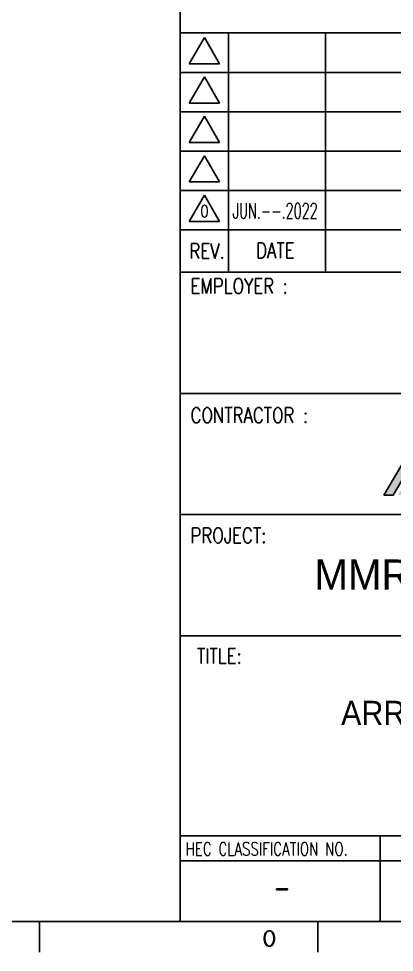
# Model space of a CAD drawing. Header units: millimetres. Extents: x 415966 to 487306, y -108951 to -17325.
# Drawn here: x 479491 to 482121, y -92703 to -86167 of the extents above; entities that cross this region are included whole.
import ezdxf
from ezdxf.enums import TextEntityAlignment as Align

# ---------------------------------------------------------------- set-up
doc = ezdxf.new("R2010")
doc.units = ezdxf.units.MM
doc.header["$LTSCALE"] = 2
doc.layers.add('Layer 1', color=7, linetype='Continuous')
doc.layers.add('TAN-TIT', color=30, linetype='Continuous')
doc.styles.add('COM', font='COMPLEX', dxfattribs={"height": 5})
doc.styles.add('KIM3', font='ROMAND.shx', dxfattribs={"width": 1.25, "height": 3})
doc.styles.add('KJR', font='arial.ttf', dxfattribs={"width": 0.8})
doc.styles.add('RD', font='sanss___.ttf')
doc.styles.add('RD20', font='ROMAND.SHX', dxfattribs={"width": 0.8, "height": 2})
doc.styles.add('RD6', font='ROMAND.shx', dxfattribs={"width": 0.83, "height": 6})

# ---------------------------------------------------------------- blocks, each defined once
blk = doc.blocks.new('BORDER')
h = blk.add_hatch(color=256)
h.dxf.hatch_style = 1
h.paths.add_polyline_path([(20566.2, 2725.7), (20339.4, 2341.8), (20779.3, 2341.8)])
h.paths.add_polyline_path([(20522, 2687.2), (20500.7, 2725.7), (20274, 2341.8), (20317.9, 2341.8)])
at = {"layer": 'Layer 1'}
blk.add_lwpolyline([(20274, 2341.8), (20500.7, 2725.7), (20522, 2687.2), (20317.9, 2341.8), (20274, 2341.8)], dxfattribs=at)
at = {"layer": 'TAN-TIT'}
for p, q in [((19323.7, 4632.3), (19323.7, 352)), ((23282.3, 4498.7), (19323.7, 4498.7)), ((19549.9, 4498.7), (19549.9, 3381.8)), ((20002.3, 4498.7), (20002.3, 3381.8)), ((19436.9, 4477.2), (19366.3, 4354.8)), ((19507.6, 4354.8), (19436.9, 4477.2)), ((23282.3, 4314.9), (19323.7, 4314.9)), ((19366.3, 4354.8), (19507.6, 4354.8)), ((19436.9, 4293.4), (19366.3, 4171)), ((19507.6, 4171), (19436.9, 4293.4)), ((19366.3, 4171), (19507.6, 4171)), ((23282.3, 4131.1), (19323.7, 4131.1)), ((19436.9, 4109.7), (19366.3, 3987.2)), ((19507.6, 3987.2), (19436.9, 4109.7)), ((19366.3, 3987.2), (19507.6, 3987.2)), ((23282.3, 3947.3), (19323.7, 3947.3)), ((19436.9, 3925.9), (19366.3, 3803.4)), ((19507.6, 3803.4), (19436.9, 3925.9)), ((19366.3, 3803.4), (19507.6, 3803.4)), ((23282.3, 3763.5), (19323.7, 3763.5)), ((19436.9, 3742.1), (19366.3, 3619.6)), ((19507.6, 3619.6), (19436.9, 3742.1)), ((19366.3, 3619.6), (19507.6, 3619.6)), ((23282.3, 3579.7), (19323.7, 3579.7)), ((19323.7, 3381.8), (23282.3, 3381.8)), ((19323.7, 2816.3), (23282.3, 2816.3)), ((19323.7, 2250.8), (23282.3, 2250.8)), ((19323.7, 1685.2), (23282.3, 1685.2)), ((19323.7, 752.1), (23282.3, 752.1)), ((20256.8, 752.1), (20256.8, 356.3)), ((23282.3, 634.8), (19323.7, 634.8)), ((497.7, 352), (23282.3, 352)), ((18667.7, 352), (18667.7, 207.8)), ((19965.6, 352), (19965.6, 207.8))]:
    blk.add_line(p, q, dxfattribs=at)
at = {"layer": 'TAN-TIT', "style": 'RD6', "width": 0.8}
for s, p in [('REV.', (19449.7, 3445.6)), ('DATE', (19768.5, 3448.4))]:
    blk.add_text(s, height=70.69, dxfattribs=at).set_placement(p, align=Align.CENTER)
at = {"layer": 'TAN-TIT', "style": 'RD6'}
for s, height, width, p in [('EMPLOYER :', 70.69, 0.8, (19372.4, 3282.3)), ('CONTRACTOR :', 70.69, 0.8, (19372.4, 2679.4)), ('PROJECT:', 70.69, 0.8, (19372.4, 2118.2)), ('TITLE:', 70.69, 0.8, (19402.5, 1555.1)), ('HEC CLASSIFICATION NO.', 61.2, 0.75, (19348.9, 659.8))]:
    blk.add_text(s, height=height, dxfattribs=dict(at, width=width)).set_placement(p)
at = {"layer": 'TAN-TIT', "style": 'COM'}
blk.add_text('O', height=72.1, dxfattribs=at).set_placement((19706, 236.6))

msp = doc.modelspace()

# ---------------------------------------------------------------- block references
at = {"xscale": 1.5, "yscale": 1.5, "zscale": 1.5}
msp.add_blockref('BORDER', (451635.9, -93015.1), dxfattribs=at)

# ---------------------------------------------------------------- texts
for s, height, style, width, p, p2 in [('JUN.--.2022', 108.155, 'KIM3', 0.549752, (480989.7, -87566.1), (481584.3, -87566.1)), ('MMRP CHALK RIVER PROJECT', 212.069, 'KJR', 0.9519, (481560.9, -90165.1), (485775.9, -90165.1)), ('MMRP CHALK RIVER PROJECT', 212.069, 'KJR', 0.9519, (481560.9, -90165.1), (485775.9, -90165.1))]:
    msp.add_text(s, height=height, dxfattribs=dict(style=style, width=width)).set_placement(p, p2, align=Align.FIT)
at = {"style": 'RD20', "width": 0.83}
msp.add_text('0', height=84.8, dxfattribs=at).set_placement((480791.7, -87557), align=Align.CENTER)
at = {"style": 'RD', "width": 0.9}
for s in ['ARRANGEMENT FOR AP BUILDING (4/21)', 'ARRANGEMENT FOR AP BUILDING (2/21)']:
    msp.add_text(s, height=169.655, dxfattribs=at).set_placement((481748, -91112.3))
at = {"style": 'RD20'}
msp.add_text('-', height=106, dxfattribs=at).set_placement((481335, -92310.4), align=Align.CENTER)
msp.add_text('-', height=106, dxfattribs=at).set_placement((481335, -92310.4), align=Align.CENTER)

doc.saveas('drawing.dxf')
